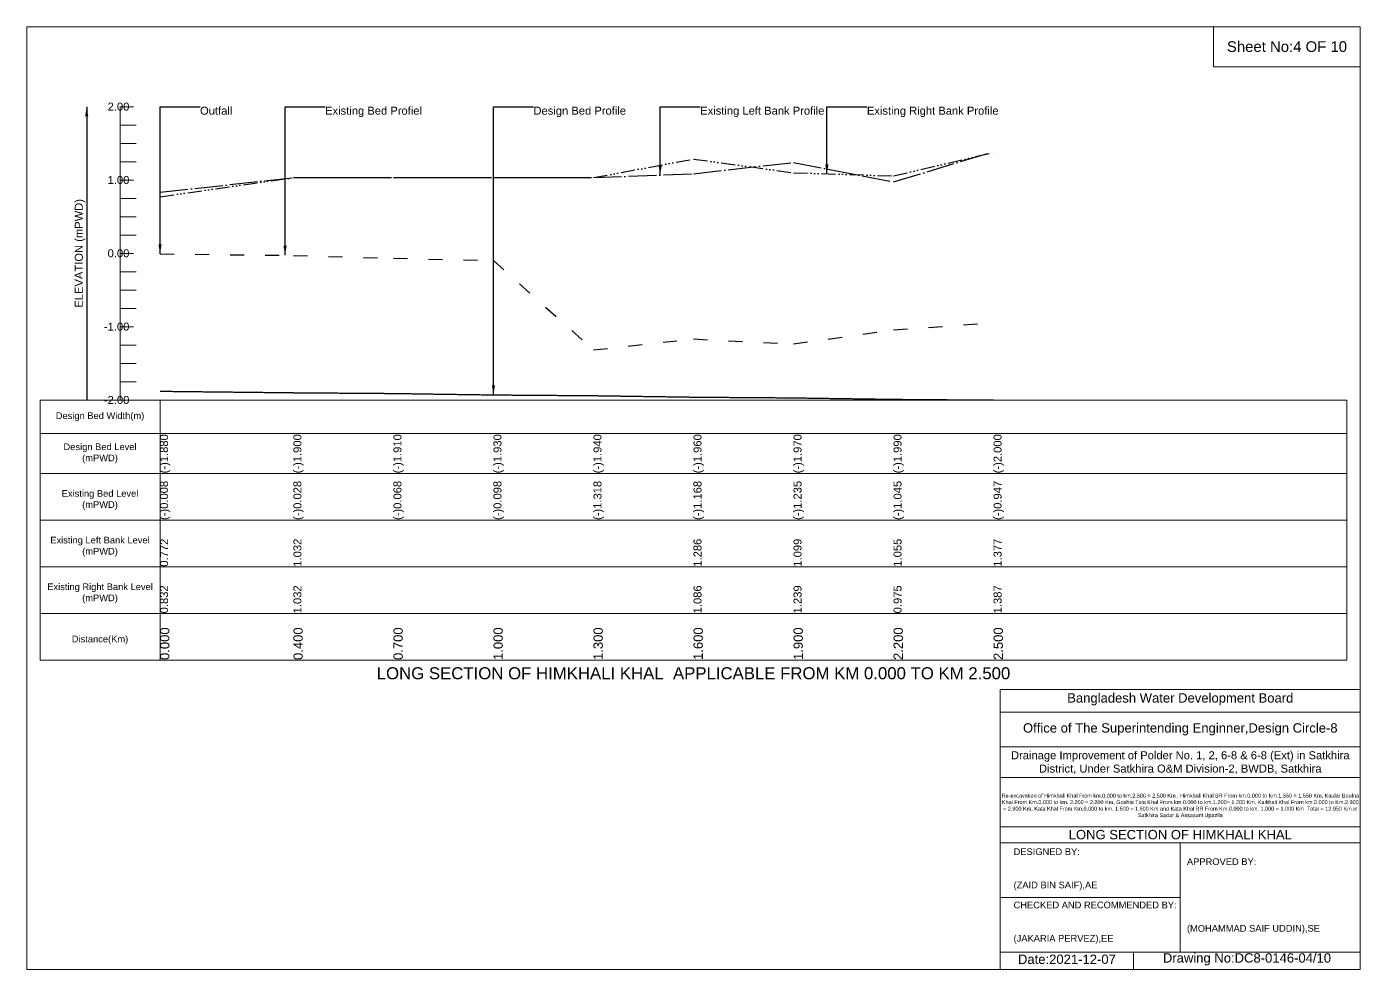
# Model space of a CAD drawing. Header units: inches. Extents: x 91000 to 628000, y -5656 to 0.
# Drawn here: x 130000 to 138000, y -5656 to 0 of the extents above; entities that cross this region are included whole.
import ezdxf

# ---------------------------------------------------------------- set-up
doc = ezdxf.new("R2010")
doc.units = ezdxf.units.IN
doc.header["$LTSCALE"] = 7
doc.header["$MEASUREMENT"] = 0
for name, pattern in [('ACAD_ISO03W100', [30, 12, -18]), ('ACAD_ISO04W100', [30, 24, -3, 0, -3]), ('ACAD_ISO14W100', [24, 12, -3, 0, -3, 0, -3, 0, -3]), ('CENTER', [2, 1.25, -0.25, 0.25, -0.25])]:
    doc.linetypes.add(name, pattern=pattern)
for name, color, linetype, lineweight in [('Cross Section Labels', 7, 'Continuous', 9), ('Design Bed Level Long Section', 7, 'CENTER', 25), ('Existing Bed Level for Long Section', 7, 'ACAD_ISO03W100', 25), ('Existing Left Bank of Long section', 7, 'ACAD_ISO04W100', 25), ('Existing Right Bank of Long Section', 7, 'ACAD_ISO14W100', 25), ('Long Section Border', 7, 'Continuous', 9), ('Long Section Labels', 7, 'Continuous', 9), ('Vscale for Long Section', 7, 'Continuous', 9)]:
    doc.layers.add(name, color=color, linetype=linetype, lineweight=lineweight)
doc.styles.get("Standard").update_dxf_attribs({"font": 'arial.ttf'})
doc.dimstyles.get("Standard").update_dxf_attribs({"dimtxt": 0.18, "dimasz": 0.18, "dimexe": 0.18, "dimexo": 0.0625, "dimgap": 0.09, "dimtad": 0, "dimtih": 1, "dimtoh": 1, "dimdec": 4, "dimzin": 0, "dimdsep": 46, "dimtxsty": 'Standard', "dimcen": 0.09, "dimadec": 0, "dimazin": 0, "dimtfac": 1, "dimtdec": 4, "dimtofl": 0, "dimtmove": 0, "dimatfit": 3, "dimfxl": 1, "dimtolj": 1, "dimtzin": 0, "dimarcsym": 0})

msp = doc.modelspace()

# ---------------------------------------------------------------- linework, layer by layer
at = {"layer": 'Cross Section Labels'}
for points in [[(130000, 0), (138000, 0), (138000, -5656), (130000, -5656)], [(137120, 0), (138000, 0), (138000, -240), (137120, -240)]]:
    msp.add_lwpolyline(points, close=True, dxfattribs=at)
for points in [[(135840, -5656), (135840, -3976), (138000, -3976)], [(135840, -4112), (138000, -4112)], [(135840, -4320), (138000, -4320)], [(135840, -4504), (138000, -4504)], [(135840, -4800), (138000, -4800)], [(135840, -4896), (138000, -4896)], [(136920, -4896), (136920, -5552)], [(135840, -5224), (136920, -5224)], [(135840, -5552), (138000, -5552)], [(136640, -5552), (136640, -5656)]]:
    msp.add_lwpolyline(points, dxfattribs=at)
at = {"layer": 'Design Bed Level Long Section'}
msp.add_lwpolyline([(130800, -2187.2), (131600, -2196), (132200, -2200.4), (132800, -2209.2), (133400, -2213.6), (134000, -2222.4), (134600, -2226.8), (135200, -2235.6), (135800, -2240)], dxfattribs=at)
at = {"layer": 'Existing Bed Level for Long Section'}
msp.add_lwpolyline([(130800, -1363.5), (131600, -1372.3), (132200, -1389.9), (132800, -1403.1), (133400, -1939.9), (134000, -1873.9), (134600, -1903.4), (135200, -1819.8), (135800, -1776.7)], dxfattribs=at)
at = {"layer": 'Existing Left Bank of Long section'}
msp.add_lwpolyline([(130800, -993.9), (131600, -905.9), (132200, -905.9), (132800, -905.9), (133400, -905.9), (134000, -882.2), (134600, -814.8), (135200, -931), (135800, -749.7)], dxfattribs=at)
at = {"layer": 'Existing Right Bank of Long Section'}
msp.add_lwpolyline([(130800, -1020.3), (131600, -905.9), (132200, -905.9), (132800, -905.9), (133400, -905.9), (134000, -794.2), (134600, -876.4), (135200, -895.8), (135800, -754.1)], dxfattribs=at)
at = {"layer": 'Long Section Border'}
msp.add_lwpolyline([(130080, -2240), (137920, -2240), (137920, -3800), (130080, -3800)], close=True, dxfattribs=at)
for points in [[(130800, -2240), (130800, -3800)], [(130080, -2440), (137920, -2440)], [(130080, -2680), (137920, -2680)], [(130080, -2960), (137920, -2960)], [(130080, -3240), (137920, -3240)], [(130080, -3520), (137920, -3520)]]:
    msp.add_lwpolyline(points, dxfattribs=at)
at = {"layer": 'Vscale for Long Section'}
for points in [[(130560, -2240), (130560, -1800), (130560, -1360), (130560, -920), (130560, -480)], [(130560, -480), (130640, -480)], [(130560, -590), (130656, -590)], [(130560, -700), (130656, -700)], [(130560, -810), (130656, -810)], [(130560, -920), (130640, -920)], [(130560, -1030), (130656, -1030)], [(130560, -1140), (130656, -1140)], [(130560, -1250), (130656, -1250)], [(130560, -1360), (130640, -1360)], [(130560, -1470), (130656, -1470)], [(130560, -1580), (130656, -1580)], [(130560, -1690), (130656, -1690)], [(130560, -1800), (130640, -1800)], [(130560, -1910), (130656, -1910)], [(130560, -2020), (130656, -2020)], [(130560, -2130), (130656, -2130)], [(130560, -2240), (130640, -2240)]]:
    msp.add_lwpolyline(points, dxfattribs=at)

# ---------------------------------------------------------------- texts
at = {"layer": 'Cross Section Labels', "attachment_point": 5}
for s, insert, char_height in [('Sheet No:4 OF 10', (137560, -120), 64), ('Bangladesh Water Development Board', (136920, -4036), 56), ('Office of The Superintending Enginner,Design Circle-8', (136920, -4216), 56)]:
    msp.add_mtext(s, dxfattribs=dict(at, insert=insert, char_height=char_height))
at = {"layer": 'Cross Section Labels'}
for s, insert, char_height, width, attachment_point in [('Drainage Improvement of Polder No. 1, 2, 6-8 & 6-8 (Ext) in Satkhira District, Under Satkhira O&M Division-2, BWDB, Satkhira', (136920, -4416), 48, 2240, 5), ('Re-excavation of Himkhali Khal From km.0.000 to km.2.500 = 2.500 Km , Himkhali Khal BR From km.0.000 to Km.1.550 = 1.550 Km, Kaular Boulna Khal From Km.0.000 to km. 2.200 = 2.200 Km, Goshai Tola Khal From km.0.000 to km.1.200= 1.200 Km, Kaikhali Khal From km.0.000 to Km.2.900 = 2.900 Km, Kata Khal From Km.0.000 to km. 1.600 = 1.600 Km and Kata Khal BR From Km.0.000 to km. 1.000 = 1.000 Km  Total = 12.950 Km.in Satkhira Sadar & Assasuni Upazila', (136920, -4676), 23.4814, 2160, 5), ('LONG SECTION OF HIMKHALI KHAL ', (136920, -4848), 56, 2240, 5), ('DESIGNED BY:^J^J^J(ZAID BIN SAIF),AE', (135920, -5056), 40, 1120, 4), ('APPROVED BY:^J^J^J^J^J^J(MOHAMMAD SAIF UDDIN),SE', (136960, -5216), 40, 1120, 4), ('CHECKED AND RECOMMENDED BY:^J^J^J(JAKARIA PERVEZ),EE', (135920, -5376), 40, 1120, 4), ('Date:2021-12-07', (136240, -5596), 56, 1120, 5), ('Drawing No:DC8-0146-04/10', (137320, -5596), 56, 1760, 5)]:
    msp.add_mtext(s, dxfattribs=dict(at, insert=insert, char_height=char_height, width=width, attachment_point=attachment_point))
at = {"layer": 'Long Section Border', "attachment_point": 5}
for s, insert, char_height in [('Design Bed Width(m)', (130440, -2340), 40), ('Design Bed Level^J(mPWD)', (130440, -2560), 40), ('Existing Bed Level^J(mPWD)', (130440, -2840), 40), ('Existing Left Bank Level^J(mPWD)', (130440, -3120), 40), ('Existing Right Bank Level^J(mPWD)', (130440, -3400), 40), ('Distance(Km)', (130440, -3680), 40), ('LONG SECTION OF HIMKHALI KHAL  APPLICABLE FROM KM 0.000 TO KM 2.500', (134000, -3880), 72)]:
    msp.add_mtext(s, dxfattribs=dict(at, insert=insert, char_height=char_height))
at = {"layer": 'Long Section Labels', "char_height": 48, "attachment_point": 1}
for s, insert in [('Outfall', (131040, -480)), ('Existing Bed Profiel', (131790, -480)), ('Design Bed Profile', (133040, -480)), ('Existing Left Bank Profile', (134040, -480)), ('Existing Right Bank Profile', (135040, -480))]:
    msp.add_mtext(s, dxfattribs=dict(at, insert=insert))
at = {"layer": 'Vscale for Long Section', "char_height": 48, "attachment_point": 6}
for s, insert in [('2.00', (130616, -480)), ('1.00', (130616, -920)), ('0.00', (130616, -1360)), ('-1.00', (130616, -1800)), ('-2.00', (130616, -2240))]:
    msp.add_mtext(s, dxfattribs=dict(at, insert=insert))
at = {"layer": 'Vscale for Long Section', "rotation": 90}
for s, insert, char_height, attachment_point in [('ELEVATION (mPWD)', (130320, -1360), 48, 5), ('(-)1.880', (130800, -2680), 48, 1), ('(-)1.900', (131600, -2680), 48, 1), ('(-)1.910', (132200, -2680), 48, 1), ('(-)1.930', (132800, -2680), 48, 1), ('(-)1.940', (133400, -2680), 48, 1), ('(-)1.960', (134000, -2680), 48, 1), ('(-)1.970', (134600, -2680), 48, 1), ('(-)1.990', (135200, -2680), 48, 1), ('(-)2.000', (135800, -2680), 48, 1), ('(-)0.008', (130800, -2960), 48, 1), ('(-)0.028', (131600, -2960), 48, 1), ('(-)0.068', (132200, -2960), 48, 1), ('(-)0.098', (132800, -2960), 48, 1), ('(-)1.318', (133400, -2960), 48, 1), ('(-)1.168', (134000, -2960), 48, 1), ('(-)1.235', (134600, -2960), 48, 1), ('(-)1.045', (135200, -2960), 48, 1), ('(-)0.947', (135800, -2960), 48, 1), ('0.772', (130800, -3240), 48, 1), ('1.032', (131600, -3240), 48, 1), ('1.032', (131600, -3240), 48, 1), ('1.032', (131600, -3240), 48, 1), ('1.032', (131600, -3240), 48, 1), ('1.286', (134000, -3240), 48, 1), ('1.099', (134600, -3240), 48, 1), ('1.055', (135200, -3240), 48, 1), ('1.377', (135800, -3240), 48, 1), ('0.832', (130800, -3520), 48, 1), ('1.032', (131600, -3520), 48, 1), ('1.032', (131600, -3520), 48, 1), ('1.032', (131600, -3520), 48, 1), ('1.032', (131600, -3520), 48, 1), ('1.086', (134000, -3520), 48, 1), ('1.239', (134600, -3520), 48, 1), ('0.975', (135200, -3520), 48, 1), ('1.387', (135800, -3520), 48, 1), ('0.000', (130800, -3800), 56, 1), ('0.400', (131600, -3800), 56, 1), ('0.700', (132200, -3800), 56, 1), ('1.000', (132800, -3800), 56, 1), ('1.300', (133400, -3800), 56, 1), ('1.600', (134000, -3800), 56, 1), ('1.900', (134600, -3800), 56, 1), ('2.200', (135200, -3800), 56, 1), ('2.500', (135800, -3800), 56, 1)]:
    msp.add_mtext(s, dxfattribs=dict(at, insert=insert, char_height=char_height, attachment_point=attachment_point))

# ---------------------------------------------------------------- leaders
at = {"layer": 'Long Section Labels', "annotation_type": 0, "has_hookline": 1, "hookline_direction": 0}
for points, text_width in [([(130800, -1363.5), (130800, -480), (131039.9, -480)], 185.8), ([(131550, -1371.8), (131550, -480), (131789.9, -480)], 571.4), ([(132800, -2209.2), (132800, -480), (133039.9, -480)], 547.4), ([(133800, -890.1), (133800, -480), (134039.9, -480)], 737.4), ([(134800, -882.9), (134800, -480), (135039.9, -480)], 782)]:
    msp.add_leader(points, dimstyle='Standard', override={"dimasz": 57.6}, dxfattribs=dict(at, text_width=text_width))
at = {"layer": 'Vscale for Long Section'}
msp.add_leader([(130360, -480), (130360, -2240)], dimstyle='Standard', override={"dimasz": 57.6}, dxfattribs=at)

doc.saveas('drawing.dxf')
